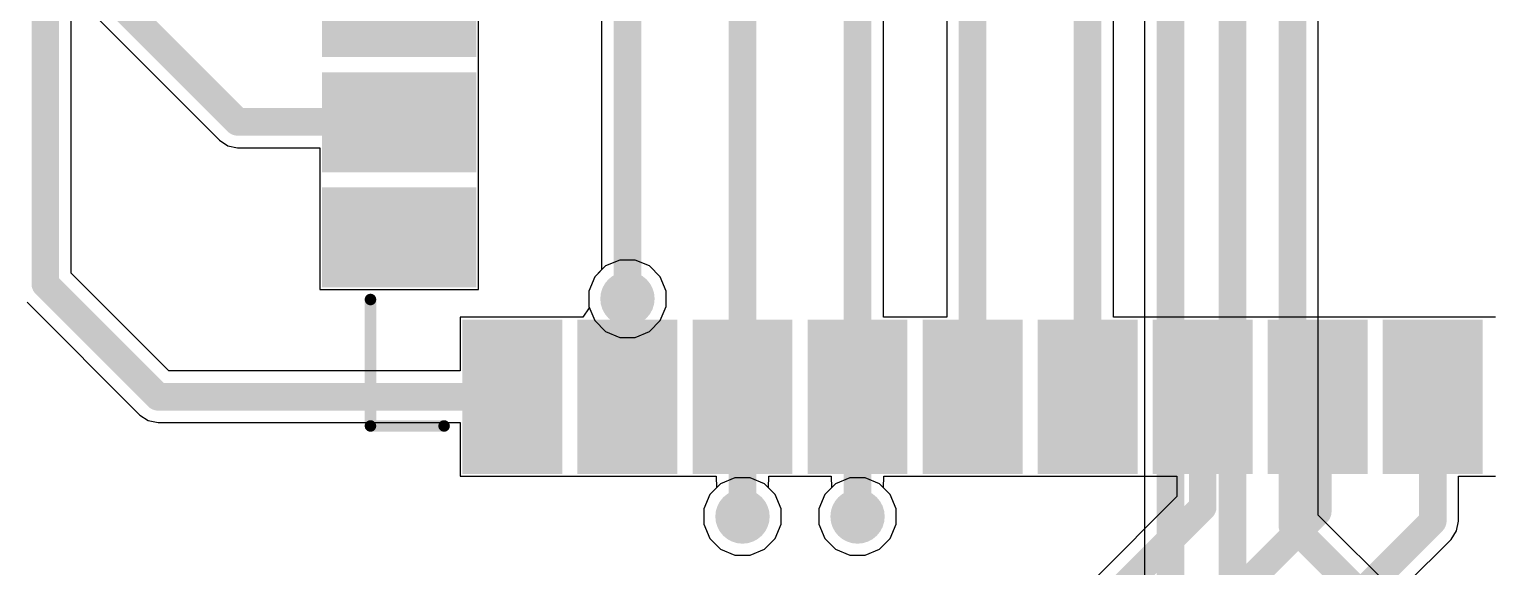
# Model space of a CAD drawing. Header units: millimetres. Extents: x -0.34 to 5.78, y -0.39 to 4.37.
# Drawn here: x 4.302 to 4.939, y 2.725 to 2.959 of the extents above; entities that cross this region are included whole.
import ezdxf

# ---------------------------------------------------------------- set-up
doc = ezdxf.new("R2010")
doc.units = ezdxf.units.MM
doc.header["$MEASUREMENT"] = 0
for name, color, linetype in [('BottomLayer', 5, 'Continuous'), ('BottomSolder', 6, 'Continuous'), ('TopLayer', 1, 'Continuous'), ('TopOverlay', 2, 'Continuous'), ('TopPaste', 8, 'Continuous'), ('TopSolder', 216, 'Continuous'), ('ViaHoleLayer', 16, 'Continuous')]:
    doc.layers.add(name, color=color, linetype=linetype)

# ---------------------------------------------------------------- blocks, each defined once
blk = doc.blocks.new('41_SMD_M______14')
at = {"layer": 'TopLayer'}
for points in [[(0.31496, 0.11732), (0.37402, 0.11732), (0.37402, 0.08189), (0.31496, 0.08189)], [(0.31496, 0.06732), (0.37402, 0.06732), (0.37402, 0.03189), (0.31496, 0.03189)], [(0.31496, 0.01732), (0.37402, 0.01732), (0.37402, -0.01811), (0.31496, -0.01811)], [(0.31496, -0.03268), (0.37402, -0.03268), (0.37402, -0.06811), (0.31496, -0.06811)], [(0.31496, -0.08268), (0.37402, -0.08268), (0.37402, -0.11811), (0.31496, -0.11811)], [(0.31496, -0.13268), (0.37402, -0.13268), (0.37402, -0.16811), (0.31496, -0.16811)], [(0.31496, -0.18268), (0.37402, -0.18268), (0.37402, -0.21811), (0.31496, -0.21811)], [(0.31496, -0.23268), (0.37402, -0.23268), (0.37402, -0.26811), (0.31496, -0.26811)], [(0.31496, -0.28268), (0.37402, -0.28268), (0.37402, -0.31811), (0.31496, -0.31811)], [(0.15748, -0.37913), (0.15748, -0.32008), (0.19291, -0.32008), (0.19291, -0.37913)], [(0.20748, -0.37913), (0.20748, -0.32008), (0.24291, -0.32008), (0.24291, -0.37913)], [(0.25748, -0.37913), (0.25748, -0.32008), (0.29291, -0.32008), (0.29291, -0.37913)]]:
    blk.add_hatch(color=1, dxfattribs=at).paths.add_polyline_path(points)
at = {"layer": 'TopPaste'}
for points in [[(0.31496, 0.11732), (0.37402, 0.11732), (0.37402, 0.08189), (0.31496, 0.08189)], [(0.31496, 0.06732), (0.37402, 0.06732), (0.37402, 0.03189), (0.31496, 0.03189)], [(0.31496, 0.01732), (0.37402, 0.01732), (0.37402, -0.01811), (0.31496, -0.01811)], [(0.31496, -0.03268), (0.37402, -0.03268), (0.37402, -0.06811), (0.31496, -0.06811)], [(0.31496, -0.08268), (0.37402, -0.08268), (0.37402, -0.11811), (0.31496, -0.11811)], [(0.31496, -0.13268), (0.37402, -0.13268), (0.37402, -0.16811), (0.31496, -0.16811)], [(0.31496, -0.18268), (0.37402, -0.18268), (0.37402, -0.21811), (0.31496, -0.21811)], [(0.31496, -0.23268), (0.37402, -0.23268), (0.37402, -0.26811), (0.31496, -0.26811)], [(0.31496, -0.28268), (0.37402, -0.28268), (0.37402, -0.31811), (0.31496, -0.31811)], [(0.15748, -0.37913), (0.15748, -0.32008), (0.19291, -0.32008), (0.19291, -0.37913)], [(0.20748, -0.37913), (0.20748, -0.32008), (0.24291, -0.32008), (0.24291, -0.37913)], [(0.25748, -0.37913), (0.25748, -0.32008), (0.29291, -0.32008), (0.29291, -0.37913)]]:
    blk.add_hatch(color=8, dxfattribs=at).paths.add_polyline_path(points)
at = {"layer": 'TopSolder'}
for points in [[(0.31096, 0.12132), (0.37802, 0.12132), (0.37802, 0.07789), (0.31096, 0.07789)], [(0.31096, 0.07132), (0.37802, 0.07132), (0.37802, 0.02789), (0.31096, 0.02789)], [(0.31096, 0.02132), (0.37802, 0.02132), (0.37802, -0.02211), (0.31096, -0.02211)], [(0.31096, -0.02868), (0.37802, -0.02868), (0.37802, -0.07211), (0.31096, -0.07211)], [(0.31096, -0.07868), (0.37802, -0.07868), (0.37802, -0.12211), (0.31096, -0.12211)], [(0.31096, -0.12868), (0.37802, -0.12868), (0.37802, -0.17211), (0.31096, -0.17211)], [(0.31096, -0.17868), (0.37802, -0.17868), (0.37802, -0.22211), (0.31096, -0.22211)], [(0.31096, -0.22868), (0.37802, -0.22868), (0.37802, -0.27211), (0.31096, -0.27211)], [(0.31096, -0.27868), (0.37802, -0.27868), (0.37802, -0.32211), (0.31096, -0.32211)], [(0.15348, -0.38313), (0.15348, -0.31608), (0.19691, -0.31608), (0.19691, -0.38313)], [(0.20348, -0.38313), (0.20348, -0.31608), (0.24691, -0.31608), (0.24691, -0.38313)], [(0.25348, -0.38313), (0.25348, -0.31608), (0.29691, -0.31608), (0.29691, -0.38313)]]:
    blk.add_hatch(color=216, dxfattribs=at).paths.add_polyline_path(points)
at = {"layer": 'TopOverlay', "const_width": 0.005}
for points in [[(0.35716, -0.36208), (0.35716, -0.33008)], [(0.35716, -0.36208), (0.30224, -0.36208)]]:
    blk.add_lwpolyline(points, dxfattribs=at)
at = {"layer": 'TopOverlay', "const_width": 0.0025}
for points in [[(0.35591, -0.33008, 1), (0.35841, -0.33008, 1)], [(0.30099, -0.36208, 1), (0.30349, -0.36208, 1)], [(0.35591, -0.36208, 1), (0.35841, -0.36208, 1)], [(0.35591, -0.36208, 1), (0.35841, -0.36208, 1)]]:
    blk.add_lwpolyline(points, format="xyb", close=True, dxfattribs=at)

msp = doc.modelspace()

# ---------------------------------------------------------------- hatches: boundary and pattern name
at = {"layer": 'BottomLayer'}
h = msp.add_hatch(color=5, dxfattribs=at)
edge = h.paths.add_edge_path()
edge.add_arc((4.562, 2.8416), 0.01181, 0, 360)
h = msp.add_hatch(color=5, dxfattribs=at)
edge = h.paths.add_edge_path()
edge.add_arc((4.612, 2.747), 0.01181, 0, 360)
h = msp.add_hatch(color=5, dxfattribs=at)
edge = h.paths.add_edge_path()
edge.add_arc((4.662, 2.747), 0.01181, 0, 360)
at = {"layer": 'BottomSolder'}
h = msp.add_hatch(color=6, dxfattribs=at)
edge = h.paths.add_edge_path()
edge.add_arc((4.562, 2.8416), 0.00991, 0, 360)
h = msp.add_hatch(color=6, dxfattribs=at)
edge = h.paths.add_edge_path()
edge.add_arc((4.612, 2.747), 0.00991, 0, 360)
h = msp.add_hatch(color=6, dxfattribs=at)
edge = h.paths.add_edge_path()
edge.add_arc((4.662, 2.747), 0.00991, 0, 360)
at = {"layer": 'TopLayer'}
h = msp.add_hatch(color=1, dxfattribs=at)
edge = h.paths.add_edge_path()
edge.add_arc((4.562, 2.8416), 0.01181, 0, 360)
h = msp.add_hatch(color=1, dxfattribs=at)
edge = h.paths.add_edge_path()
edge.add_arc((4.612, 2.747), 0.01181, 0, 360)
h = msp.add_hatch(color=1, dxfattribs=at)
edge = h.paths.add_edge_path()
edge.add_arc((4.662, 2.747), 0.01181, 0, 360)
at = {"layer": 'TopSolder'}
h = msp.add_hatch(color=216, dxfattribs=at)
edge = h.paths.add_edge_path()
edge.add_arc((4.562, 2.8416), 0.00991, 0, 360)
h = msp.add_hatch(color=216, dxfattribs=at)
edge = h.paths.add_edge_path()
edge.add_arc((4.612, 2.747), 0.00991, 0, 360)
h = msp.add_hatch(color=216, dxfattribs=at)
edge = h.paths.add_edge_path()
edge.add_arc((4.662, 2.747), 0.00991, 0, 360)
at = {"layer": 'ViaHoleLayer'}
h = msp.add_hatch(color=16, dxfattribs=at)
edge = h.paths.add_edge_path()
edge.add_arc((4.562, 2.8416), 0.00591, 0, 360)
h = msp.add_hatch(color=16, dxfattribs=at)
edge = h.paths.add_edge_path()
edge.add_arc((4.612, 2.747), 0.00591, 0, 360)
h = msp.add_hatch(color=16, dxfattribs=at)
edge = h.paths.add_edge_path()
edge.add_arc((4.662, 2.747), 0.00591, 0, 360)

# ---------------------------------------------------------------- linework, layer by layer
at = {"layer": 'BottomLayer'}
for p, q in [((4.86222, 2.74765), (4.86222, 3.041)), ((4.78678, 2.98535), (4.78678, 2.687)), ((4.55248, 2.85585), (4.54775, 2.85112)), ((4.55866, 2.85841), (4.55248, 2.85585)), ((4.56534, 2.85841), (4.55866, 2.85841)), ((4.57152, 2.85585), (4.56534, 2.85841)), ((4.57625, 2.85112), (4.57152, 2.85585)), ((4.54775, 2.85112), (4.54519, 2.84495)), ((4.57881, 2.84495), (4.57625, 2.85112)), ((4.54519, 2.84495), (4.54519, 2.83826)), ((4.57881, 2.83826), (4.57881, 2.84495)), ((4.54519, 2.83826), (4.54775, 2.83208)), ((4.57625, 2.83208), (4.57881, 2.83826)), ((4.54775, 2.83208), (4.55248, 2.82735)), ((4.57152, 2.82735), (4.57625, 2.83208)), ((4.55248, 2.82735), (4.55866, 2.82479)), ((4.55866, 2.82479), (4.56534, 2.82479)), ((4.56534, 2.82479), (4.57152, 2.82735)), ((4.60248, 2.76125), (4.59775, 2.75652)), ((4.60866, 2.76381), (4.60248, 2.76125)), ((4.61534, 2.76381), (4.60866, 2.76381)), ((4.62152, 2.76125), (4.61534, 2.76381)), ((4.62625, 2.75652), (4.62152, 2.76125)), ((4.65248, 2.76125), (4.64775, 2.75652)), ((4.65866, 2.76381), (4.65248, 2.76125)), ((4.66534, 2.76381), (4.65866, 2.76381)), ((4.67152, 2.76125), (4.66534, 2.76381)), ((4.67625, 2.75652), (4.67152, 2.76125)), ((4.59775, 2.75652), (4.59519, 2.75034)), ((4.62881, 2.75034), (4.62625, 2.75652)), ((4.64775, 2.75652), (4.64519, 2.75034)), ((4.67881, 2.75034), (4.67625, 2.75652)), ((4.59519, 2.75034), (4.59519, 2.74366)), ((4.62881, 2.74366), (4.62881, 2.75034)), ((4.64519, 2.75034), (4.64519, 2.74366)), ((4.67881, 2.74366), (4.67881, 2.75034)), ((4.89705, 2.71281), (4.86222, 2.74765)), ((4.59519, 2.74366), (4.59775, 2.73748)), ((4.62625, 2.73748), (4.62881, 2.74366)), ((4.64519, 2.74366), (4.64775, 2.73748)), ((4.67625, 2.73748), (4.67881, 2.74366)), ((4.59775, 2.73748), (4.60248, 2.73275)), ((4.60248, 2.73275), (4.60866, 2.73019)), ((4.61534, 2.73019), (4.62152, 2.73275)), ((4.62152, 2.73275), (4.62625, 2.73748)), ((4.64775, 2.73748), (4.65248, 2.73275)), ((4.65248, 2.73275), (4.65866, 2.73019)), ((4.66534, 2.73019), (4.67152, 2.73275)), ((4.67152, 2.73275), (4.67625, 2.73748)), ((4.60866, 2.73019), (4.61534, 2.73019)), ((4.65866, 2.73019), (4.66534, 2.73019))]:
    msp.add_line(p, q, dxfattribs=at)
at = {"layer": 'BottomLayer', "const_width": 0.012}
for points in [[(4.851, 2.743), (4.851, 3.041)], [(4.825, 2.7), (4.825, 3.012)], [(4.798, 2.687), (4.798, 2.99)], [(4.851, 2.743), (4.898, 2.696)]]:
    msp.add_lwpolyline(points, dxfattribs=at)
at = {"layer": 'BottomLayer', "const_width": 0.006}
msp.add_lwpolyline([(4.848, 2.743, 1), (4.854, 2.743, 1)], format="xyb", close=True, dxfattribs=at)
msp.add_lwpolyline([(4.848, 2.743, 1), (4.854, 2.743, 1)], format="xyb", close=True, dxfattribs=at)
at = {"layer": 'TopLayer'}
for p, q in [((4.32022, 2.85265), (4.32022, 3.379)), ((4.70078, 3.312), (4.70078, 2.83353)), ((4.77322, 2.83353), (4.77322, 3.30035)), ((4.67322, 2.83353), (4.67322, 3.23)), ((4.55078, 3.18435), (4.55078, 2.85416)), ((4.49731, 2.94601), (4.49731, 2.99057)), ((4.33107, 2.96407), (4.38463, 2.91051)), ((4.49732, 2.94557), (4.49731, 2.94601)), ((4.49732, 2.94101), (4.49732, 2.94557)), ((4.49731, 2.94057), (4.49732, 2.94101)), ((4.49731, 2.89601), (4.49731, 2.94057)), ((4.38463, 2.91051), (4.38463, 2.91051)), ((4.38463, 2.91051), (4.38827, 2.90808)), ((4.38827, 2.90808), (4.39256, 2.90722)), ((4.39256, 2.90722), (4.39256, 2.90722)), ((4.39256, 2.90722), (4.42826, 2.90722)), ((4.42826, 2.90722), (4.42826, 2.89601)), ((4.42826, 2.89601), (4.42826, 2.89557)), ((4.42826, 2.89557), (4.42826, 2.89101)), ((4.49732, 2.89557), (4.49731, 2.89601)), ((4.49732, 2.89101), (4.49732, 2.89557)), ((4.42826, 2.89101), (4.42826, 2.89057)), ((4.42826, 2.89057), (4.42826, 2.84557)), ((4.49731, 2.89057), (4.49732, 2.89101)), ((4.49731, 2.84557), (4.49731, 2.89057)), ((4.55078, 2.85416), (4.54775, 2.85112)), ((4.36265, 2.81022), (4.32022, 2.85265)), ((4.54775, 2.85112), (4.54519, 2.84495)), ((4.42826, 2.84557), (4.49731, 2.84557)), ((4.54519, 2.84495), (4.54519, 2.83826)), ((4.30107, 2.84007), (4.35007, 2.79107)), ((4.54543, 2.83768), (4.54265, 2.83353)), ((4.54519, 2.83826), (4.54543, 2.83768)), ((4.53428, 2.83353), (4.48928, 2.83353)), ((4.48928, 2.83353), (4.48928, 2.81022)), ((4.53472, 2.83353), (4.53428, 2.83353)), ((4.53928, 2.83353), (4.53472, 2.83353)), ((4.53972, 2.83353), (4.53928, 2.83353)), ((4.54265, 2.83353), (4.53972, 2.83353)), ((4.68428, 2.83353), (4.67322, 2.83353)), ((4.68472, 2.83353), (4.68428, 2.83353)), ((4.68928, 2.83353), (4.68472, 2.83353)), ((4.68972, 2.83353), (4.68928, 2.83353)), ((4.70078, 2.83353), (4.68972, 2.83353)), ((4.78428, 2.83353), (4.77322, 2.83353)), ((4.78472, 2.83353), (4.78428, 2.83353)), ((4.78928, 2.83353), (4.78472, 2.83353)), ((4.78972, 2.83353), (4.78928, 2.83353)), ((4.83428, 2.83353), (4.78972, 2.83353)), ((4.83472, 2.83353), (4.83428, 2.83353)), ((4.83928, 2.83353), (4.83472, 2.83353)), ((4.83972, 2.83353), (4.83928, 2.83353)), ((4.88428, 2.83353), (4.83972, 2.83353)), ((4.88472, 2.83353), (4.88428, 2.83353)), ((4.88928, 2.83353), (4.88472, 2.83353)), ((4.88972, 2.83353), (4.88928, 2.83353)), ((4.93428, 2.83353), (4.88972, 2.83353)), ((4.93472, 2.83353), (4.93428, 2.83353)), ((4.93928, 2.83353), (4.93472, 2.83353)), ((4.48928, 2.81022), (4.36265, 2.81022)), ((4.35007, 2.79107), (4.35007, 2.79107)), ((4.35007, 2.79107), (4.35371, 2.78864)), ((4.35371, 2.78864), (4.358, 2.78778)), ((4.358, 2.78778), (4.358, 2.78778)), ((4.358, 2.78778), (4.48928, 2.78778)), ((4.48928, 2.78778), (4.48928, 2.76447)), ((4.48928, 2.76447), (4.53428, 2.76447)), ((4.53428, 2.76447), (4.53472, 2.76447)), ((4.53472, 2.76447), (4.53928, 2.76447)), ((4.53928, 2.76447), (4.53972, 2.76447)), ((4.53972, 2.76447), (4.58428, 2.76447)), ((4.58428, 2.76447), (4.58472, 2.76447)), ((4.58472, 2.76447), (4.58928, 2.76447)), ((4.58928, 2.76447), (4.58972, 2.76447)), ((4.58972, 2.76447), (4.60058, 2.76447)), ((4.60058, 2.76447), (4.6007, 2.75947)), ((4.6233, 2.75947), (4.62342, 2.76447)), ((4.62342, 2.76447), (4.63428, 2.76447)), ((4.63428, 2.76447), (4.63472, 2.76447)), ((4.63472, 2.76447), (4.63928, 2.76447)), ((4.63928, 2.76447), (4.63972, 2.76447)), ((4.63972, 2.76447), (4.65058, 2.76447)), ((4.65058, 2.76447), (4.6507, 2.75947)), ((4.6733, 2.75947), (4.67342, 2.76447)), ((4.67342, 2.76447), (4.68428, 2.76447)), ((4.68428, 2.76447), (4.68472, 2.76447)), ((4.68472, 2.76447), (4.68928, 2.76447)), ((4.68928, 2.76447), (4.68972, 2.76447)), ((4.68972, 2.76447), (4.73428, 2.76447)), ((4.73428, 2.76447), (4.73472, 2.76447)), ((4.73472, 2.76447), (4.73928, 2.76447)), ((4.73928, 2.76447), (4.73972, 2.76447)), ((4.73972, 2.76447), (4.78428, 2.76447)), ((4.78428, 2.76447), (4.78472, 2.76447)), ((4.78472, 2.76447), (4.78928, 2.76447)), ((4.78928, 2.76447), (4.78972, 2.76447)), ((4.78972, 2.76447), (4.80078, 2.76447)), ((4.80078, 2.76447), (4.80078, 2.75565)), ((4.92322, 2.745), (4.92322, 2.76447)), ((4.92322, 2.76447), (4.93428, 2.76447)), ((4.93428, 2.76447), (4.93472, 2.76447)), ((4.93472, 2.76447), (4.93928, 2.76447)), ((4.6007, 2.75947), (4.59775, 2.75652)), ((4.62625, 2.75652), (4.6233, 2.75947)), ((4.6507, 2.75947), (4.64775, 2.75652)), ((4.67625, 2.75652), (4.6733, 2.75947)), ((4.59775, 2.75652), (4.59519, 2.75034)), ((4.62881, 2.75034), (4.62625, 2.75652)), ((4.64775, 2.75652), (4.64519, 2.75034)), ((4.67881, 2.75034), (4.67625, 2.75652)), ((4.80078, 2.75565), (4.76535, 2.72022)), ((4.59519, 2.75034), (4.59519, 2.74366)), ((4.62881, 2.74366), (4.62881, 2.75034)), ((4.64519, 2.75034), (4.64519, 2.74366)), ((4.67881, 2.74366), (4.67881, 2.75034)), ((4.92236, 2.74071), (4.92322, 2.745)), ((4.59519, 2.74366), (4.59775, 2.73748)), ((4.62625, 2.73748), (4.62881, 2.74366)), ((4.64519, 2.74366), (4.64775, 2.73748)), ((4.67625, 2.73748), (4.67881, 2.74366)), ((4.91993, 2.73707), (4.92236, 2.74071)), ((4.59775, 2.73748), (4.60248, 2.73275)), ((4.60248, 2.73275), (4.60866, 2.73019)), ((4.61534, 2.73019), (4.62152, 2.73275)), ((4.62152, 2.73275), (4.62625, 2.73748)), ((4.64775, 2.73748), (4.65248, 2.73275)), ((4.65248, 2.73275), (4.65866, 2.73019)), ((4.66534, 2.73019), (4.67152, 2.73275)), ((4.67152, 2.73275), (4.67625, 2.73748)), ((4.90029, 2.71743), (4.91993, 2.73707)), ((4.91993, 2.73707), (4.91993, 2.73707)), ((4.60866, 2.73019), (4.61534, 2.73019)), ((4.65866, 2.73019), (4.66534, 2.73019))]:
    msp.add_line(p, q, dxfattribs=at)
at = {"layer": 'TopLayer', "const_width": 0.012}
for points in [[(4.309, 2.848), (4.309, 3.379)], [(4.712, 2.799), (4.712, 3.312)], [(4.762, 2.799), (4.762, 3.305)], [(4.662, 2.799), (4.662, 3.23)], [(4.612, 2.799), (4.612, 3.228)], [(4.562, 2.799), (4.562, 3.189)], [(4.339, 2.972), (4.39256, 2.91844)], [(4.39256, 2.91844), (4.46264, 2.91844)], [(4.309, 2.848), (4.358, 2.799)], [(4.358, 2.799), (4.512, 2.799)], [(4.612, 2.747), (4.612, 2.799)], [(4.662, 2.747), (4.662, 2.799)], [(4.812, 2.751), (4.812, 2.799)], [(4.862, 2.749), (4.862, 2.799)], [(4.912, 2.745), (4.912, 2.799)], [(4.77, 2.709), (4.812, 2.751)], [(4.798, 2.685), (4.862, 2.749)], [(4.829, 2.662), (4.912, 2.745)]]:
    msp.add_lwpolyline(points, dxfattribs=at)
at = {"layer": 'TopLayer', "const_width": 0.006}
for points in [[(4.38956, 2.91844, 1), (4.39556, 2.91844, 1)], [(4.38956, 2.91844, 1), (4.39556, 2.91844, 1)], [(4.45964, 2.91844, 1), (4.46564, 2.91844, 1)], [(4.306, 2.848, 1), (4.312, 2.848, 1)], [(4.306, 2.848, 1), (4.312, 2.848, 1)], [(4.355, 2.799, 1), (4.361, 2.799, 1)], [(4.355, 2.799, 1), (4.361, 2.799, 1)], [(4.509, 2.799, 1), (4.515, 2.799, 1)], [(4.559, 2.799, 1), (4.565, 2.799, 1)], [(4.609, 2.799, 1), (4.615, 2.799, 1)], [(4.609, 2.799, 1), (4.615, 2.799, 1)], [(4.659, 2.799, 1), (4.665, 2.799, 1)], [(4.659, 2.799, 1), (4.665, 2.799, 1)], [(4.709, 2.799, 1), (4.715, 2.799, 1)], [(4.759, 2.799, 1), (4.765, 2.799, 1)], [(4.809, 2.799, 1), (4.815, 2.799, 1)], [(4.859, 2.799, 1), (4.865, 2.799, 1)], [(4.909, 2.799, 1), (4.915, 2.799, 1)], [(4.609, 2.747, 1), (4.615, 2.747, 1)], [(4.659, 2.747, 1), (4.665, 2.747, 1)], [(4.809, 2.751, 1), (4.815, 2.751, 1)], [(4.809, 2.751, 1), (4.815, 2.751, 1)], [(4.859, 2.749, 1), (4.865, 2.749, 1)], [(4.859, 2.749, 1), (4.865, 2.749, 1)], [(4.909, 2.745, 1), (4.915, 2.745, 1)], [(4.909, 2.745, 1), (4.915, 2.745, 1)]]:
    msp.add_lwpolyline(points, format="xyb", close=True, dxfattribs=at)

# ---------------------------------------------------------------- block references
at = {"rotation": 270}
msp.add_blockref('41_SMD_M______14', (4.81239, 3.14349), dxfattribs=at)

doc.saveas('drawing.dxf')
